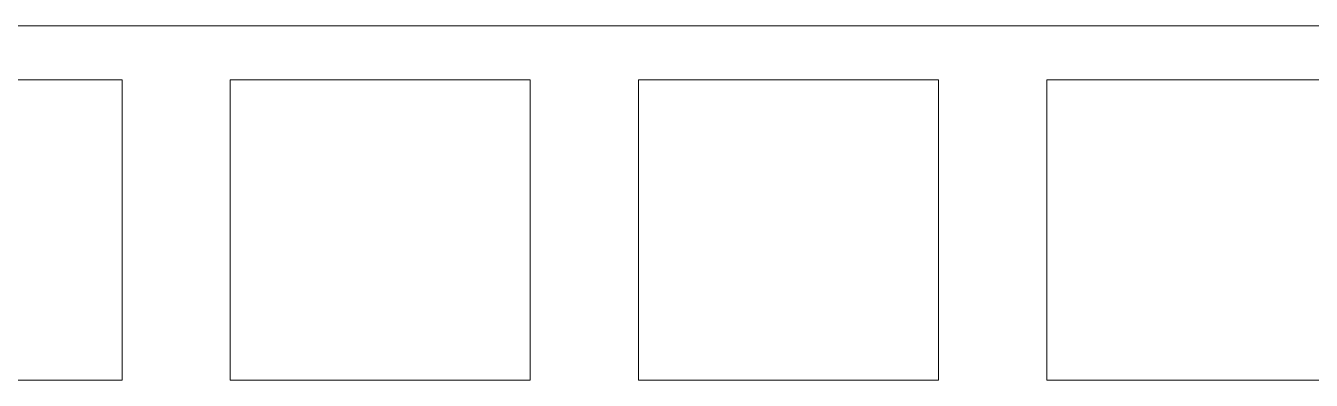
# Model space of a CAD drawing. Header units: millimetres. Extents: x 0 to 286, y 0 to 96.
# Drawn here: x 126.4 to 186.4, y 79 to 95.5 of the extents above; entities that cross this region are included whole.
import ezdxf

# ---------------------------------------------------------------- set-up
doc = ezdxf.new("R2010")
doc.units = ezdxf.units.MM
doc.layers.get('0').update_dxf_attribs({"lineweight": 5, "true_color": 0xffffff})

msp = doc.modelspace()

# ---------------------------------------------------------------- linework, layer by layer
at = {"color": 0}
for p, q in [((0.095, 95.507), (285.845, 95.507)), ((116.918, 92.983), (130.919, 92.983)), ((130.919, 92.983), (130.919, 78.984)), ((135.97, 92.983), (149.969, 92.983)), ((135.97, 78.984), (135.97, 92.983)), ((149.969, 92.983), (149.969, 78.984)), ((155.02, 92.983), (169.019, 92.983)), ((155.02, 78.984), (155.02, 92.983)), ((169.019, 92.983), (169.019, 78.984)), ((174.07, 92.983), (188.069, 92.983)), ((174.07, 78.984), (174.07, 92.983)), ((130.919, 78.984), (116.918, 78.984)), ((149.969, 78.984), (135.97, 78.984)), ((169.019, 78.984), (155.02, 78.984)), ((188.069, 78.984), (174.07, 78.984))]:
    msp.add_line(p, q, dxfattribs=at)

doc.saveas('drawing.dxf')
